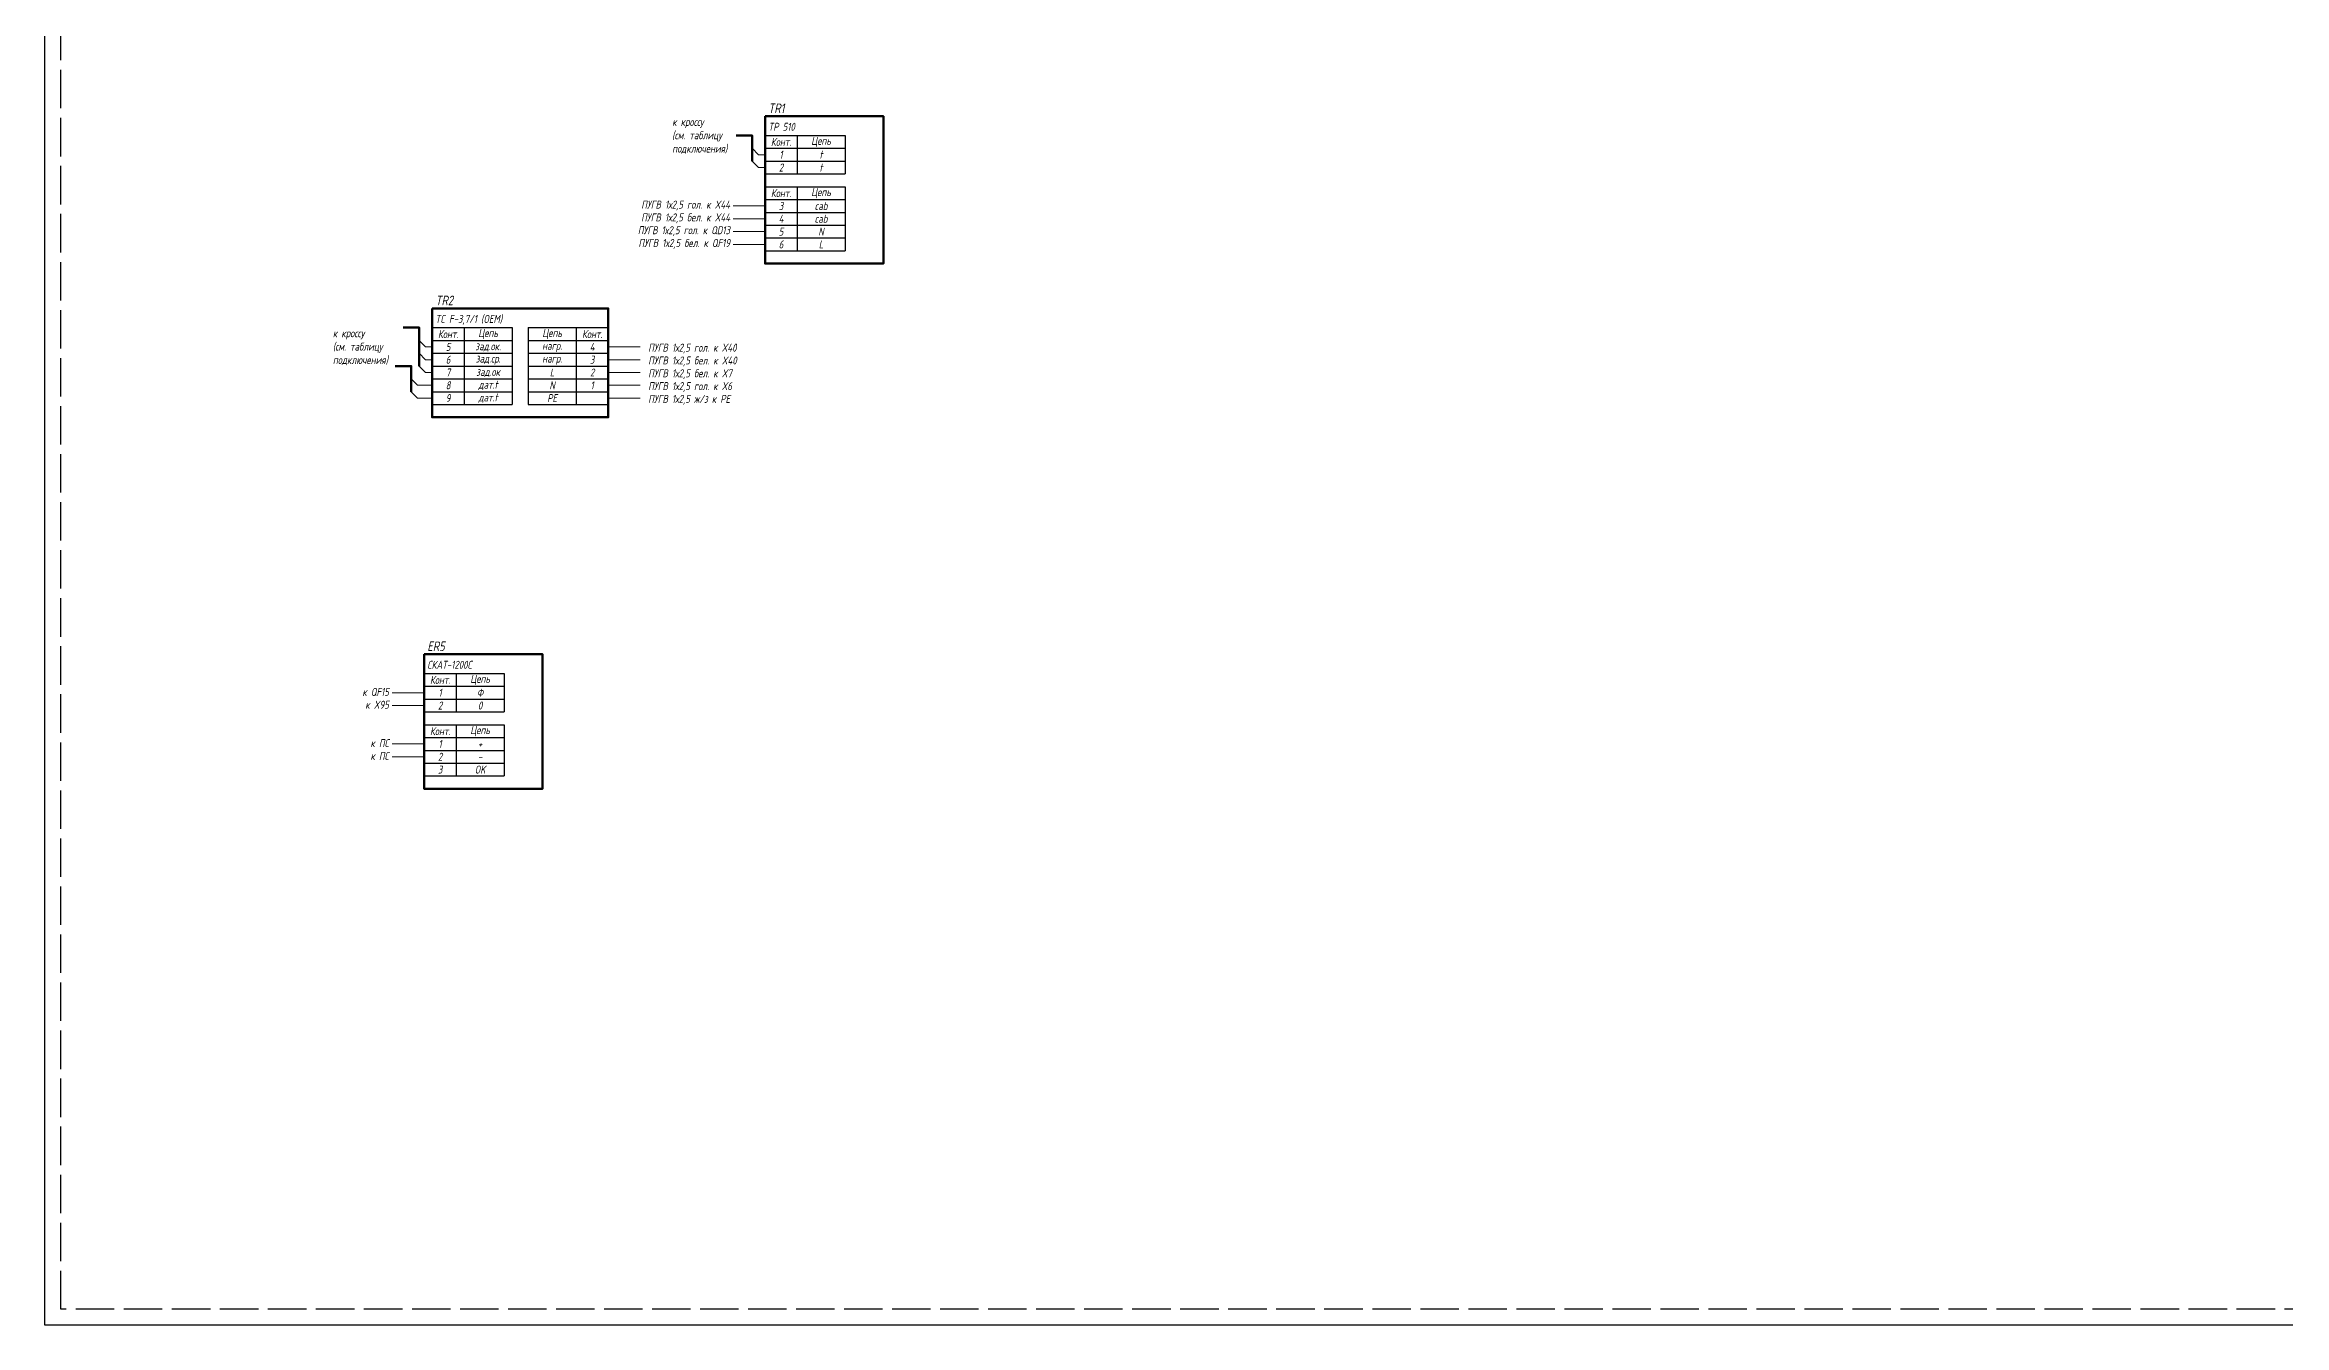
# Model space of a CAD drawing. Header units: millimetres. Extents: x 1708 to 7974, y -337 to 1827.
# Drawn here: x 3698 to 4398, y -337 to 63 of the extents above; entities that cross this region are included whole.
import ezdxf
from ezdxf.enums import TextEntityAlignment as Align

# ---------------------------------------------------------------- set-up
doc = ezdxf.new("R2010")
doc.units = ezdxf.units.MM
doc.linetypes.add('ACAD_ISO02W100', pattern=[15, 12, -3])
doc.layers.add('noprint', color=2, linetype='Continuous', plot=False)
doc.styles.add('textstyle254', font='isocpeui.ttf', dxfattribs={"width": 0.8})
doc.styles.add('textstyle35', font='isocpeui.ttf', dxfattribs={"width": 0.8})
doc.styles.add('textstyle439', font='isocpeui.ttf', dxfattribs={"width": 0.8})
doc.styles.add('textstyle440', font='isocpeui.ttf', dxfattribs={"width": 0.8})
doc.styles.add('textstyle441', font='isocpeui.ttf', dxfattribs={"width": 0.8})
doc.styles.add('textstyle442', font='isocpeui.ttf', dxfattribs={"width": 0.8})
doc.styles.add('textstyle443', font='isocpeui.ttf', dxfattribs={"width": 0.8})
doc.styles.add('textstyle444', font='isocpeui.ttf', dxfattribs={"width": 0.8})
doc.styles.add('textstyle445', font='isocpeui.ttf', dxfattribs={"width": 0.8})
doc.styles.add('textstyle446', font='isocpeui.ttf', dxfattribs={"width": 0.8})
doc.styles.add('textstyle447', font='isocpeui.ttf', dxfattribs={"width": 0.8})
doc.styles.add('textstyle448', font='isocpeui.ttf', dxfattribs={"width": 0.8})
doc.styles.add('textstyle449', font='isocpeui.ttf', dxfattribs={"width": 0.8})
doc.styles.add('textstyle450', font='isocpeui.ttf', dxfattribs={"width": 0.8})
doc.styles.add('textstyle451', font='isocpeui.ttf', dxfattribs={"width": 0.8})
doc.styles.add('textstyle452', font='isocpeui.ttf', dxfattribs={"width": 0.8})
doc.styles.add('textstyle453', font='isocpeui.ttf', dxfattribs={"width": 0.8})
doc.styles.add('textstyle454', font='isocpeui.ttf', dxfattribs={"width": 0.8})
doc.styles.add('textstyle455', font='isocpeui.ttf', dxfattribs={"width": 0.8})
doc.styles.add('textstyle456', font='isocpeui.ttf', dxfattribs={"width": 0.8})
doc.styles.add('textstyle457', font='isocpeui.ttf', dxfattribs={"width": 0.8})
doc.styles.add('textstyle458', font='isocpeui.ttf', dxfattribs={"width": 0.8})
doc.styles.add('textstyle459', font='isocpeui.ttf', dxfattribs={"width": 0.8})
doc.styles.add('textstyle460', font='isocpeui.ttf', dxfattribs={"width": 0.8})
doc.styles.add('ГОСТ-ISOCPEUR', font='isocpeui.ttf', dxfattribs={"width": 0.8})

# ---------------------------------------------------------------- blocks, each defined once
blk = doc.blocks.new('*T172')
at = {"color": 0, "lineweight": -2}
for p, q in [((0, 0), (25, 0)), ((0, 0), (0, -24)), ((0, -4), (25, -4)), ((10, 0), (10, -24)), ((25, 0), (25, -24)), ((0, -8), (25, -8)), ((0, -12), (25, -12)), ((0, -16), (25, -16)), ((0, -20), (25, -20)), ((0, -24), (25, -24))]:
    blk.add_line(p, q, dxfattribs=at)
at = {"char_height": 2.5, "attachment_point": 5}
for s, insert, width, style in [('Конт.', (5, -2), 10, 'textstyle449'), ('{5}', (5, -6), 10, 'textstyle451'), ('{зад.ок.}', (17.5, -6), 15, 'textstyle452'), ('Цепь', (17.5, -2), 15, 'textstyle450'), ('{6}', (5, -10), 10, 'textstyle453'), ('{7}', (5, -14), 10, 'textstyle455'), ('{зад.ср.}', (17.5, -10), 15, 'textstyle454'), ('{зад.ок}', (17.5, -14), 15, 'textstyle456'), ('{8}', (5, -18), 10, 'textstyle457'), ('{9}', (5, -22), 10, 'textstyle459'), ('{дат.t}', (17.5, -18), 15, 'textstyle458'), ('{дат.t}', (17.5, -22), 15, 'textstyle460')]:
    blk.add_mtext(s, dxfattribs=dict(at, insert=insert, width=width, style=style))
blk = doc.blocks.new('*T196')
at = {"color": 0, "linetype": 'ByBlock', "lineweight": -2, "transparency": 16777216}
for p, q in [((0, 0), (25, 0)), ((0, 0), (0, -12)), ((10, 0), (10, -12)), ((0, -4), (25, -4)), ((25, 0), (25, -12)), ((0, -8), (25, -8)), ((0, -12), (25, -12))]:
    blk.add_line(p, q, dxfattribs=at)
at = {"transparency": 16777216, "char_height": 2.5, "attachment_point": 5, "style": 'ГОСТ-ISOCPEUR'}
for s, insert, width in [('Конт.', (5, -2), 10), ('{1}', (5, -6), 10), ('Цепь', (17.5, -2), 15), ('t', (17.5, -6), 15), ('{2}', (5, -10), 10), ('t', (17.5, -10), 15)]:
    blk.add_mtext(s, dxfattribs=dict(at, insert=insert, width=width))
blk = doc.blocks.new('*T197')
at = {"color": 0, "linetype": 'ByBlock', "lineweight": -2, "transparency": 16777216}
for p, q in [((0, 0), (25, 0)), ((0, 0), (0, -20)), ((0, -4), (25, -4)), ((10, 0), (10, -20)), ((25, 0), (25, -20)), ((0, -8), (25, -8)), ((0, -12), (25, -12)), ((0, -16), (25, -16)), ((0, -20), (25, -20))]:
    blk.add_line(p, q, dxfattribs=at)
at = {"transparency": 16777216, "char_height": 2.5, "attachment_point": 5, "style": 'ГОСТ-ISOCPEUR'}
for s, insert, width in [('Конт.', (5, -2), 10), ('3', (5, -6), 10), ('Цепь', (17.5, -2), 15), ('cab', (17.5, -6), 15), ('5', (5, -14), 10), ('4', (5, -10), 10), ('cab', (17.5, -10), 15), ('N', (17.5, -14), 15), ('6', (5, -18), 10), ('L', (17.5, -18), 15)]:
    blk.add_mtext(s, dxfattribs=dict(at, insert=insert, width=width))
blk = doc.blocks.new('*T200')
at = {"color": 0, "linetype": 'ByBlock', "lineweight": -2, "transparency": 16777216}
for p, q in [((0, 0), (25, 0)), ((0, 0), (0, -12)), ((10, 0), (10, -12)), ((25, 0), (25, -12)), ((0, -4), (25, -4)), ((0, -8), (25, -8)), ((0, -12), (25, -12))]:
    blk.add_line(p, q, dxfattribs=at)
at = {"transparency": 16777216, "char_height": 2.5, "attachment_point": 5, "style": 'ГОСТ-ISOCPEUR'}
for s, insert, width in [('Конт.', (5, -2), 10), ('{1}', (5, -6), 10), ('Цепь', (17.5, -2), 15), ('{Ф}', (17.5, -6), 15), ('{2}', (5, -10), 10), ('{0}', (17.5, -10), 15)]:
    blk.add_mtext(s, dxfattribs=dict(at, insert=insert, width=width))
blk = doc.blocks.new('*T201')
at = {"color": 0, "linetype": 'ByBlock', "lineweight": -2, "transparency": 16777216}
for p, q in [((0, 0), (25, 0)), ((0, 0), (0, -16)), ((10, 0), (10, -16)), ((25, 0), (25, -16)), ((0, -4), (25, -4)), ((0, -8), (25, -8)), ((0, -12), (25, -12)), ((0, -16), (25, -16))]:
    blk.add_line(p, q, dxfattribs=at)
at = {"transparency": 16777216, "char_height": 2.5, "attachment_point": 5, "style": 'ГОСТ-ISOCPEUR'}
for s, insert, width in [('Конт.', (5, -2), 10), ('{1}', (5, -6), 10), ('Цепь', (17.5, -2), 15), ('+', (17.5, -6), 15), ('3', (5, -14), 10), ('{2}', (5, -10), 10), ('OK', (17.5, -14), 15), ('-', (17.5, -10), 15)]:
    blk.add_mtext(s, dxfattribs=dict(at, insert=insert, width=width))
blk = doc.blocks.new('к кроссу')
at = {"insert": (0, 0.5), "char_height": 2.5, "attachment_point": 1, "style": 'ГОСТ-ISOCPEUR'}
blk.add_mtext_dynamic_manual_height_columns('к кроссу\\P(см. таблицу подключения)', width=27.5, gutter_width=12.5, heights=[0], dxfattribs=at)

msp = doc.modelspace()

# ---------------------------------------------------------------- linework, layer by layer
at = {"lineweight": 13}
for p, q in [((3923, 12.5), (3913, 12.5)), ((3923, 8.5), (3913, 8.5)), ((3923, 4.5), (3913, 4.5)), ((3923, 0.5), (3913, 0.5)), ((3884, -31.5), (3874, -31.5)), ((3884, -35.5), (3874, -35.5)), ((3884, -39.5), (3874, -39.5)), ((3884, -43.5), (3874, -43.5)), ((3884, -47.5), (3874, -47.5)), ((3816.5, -139.5), (3806.5, -139.5)), ((3816.5, -143.5), (3806.5, -143.5)), ((3816.5, -155.5), (3806.5, -155.5)), ((3816.5, -159.5), (3806.5, -159.5))]:
    msp.add_line(p, q, dxfattribs=at)
at = {"color": 0, "lineweight": -2}
for p, q in [((3849, -25.5), (3874, -25.5)), ((3849, -25.5), (3849, -49.5)), ((3864, -25.5), (3864, -49.5)), ((3874, -25.5), (3874, -45.5)), ((3849, -29.5), (3874, -29.5)), ((3849, -33.5), (3874, -33.5)), ((3849, -37.5), (3874, -37.5)), ((3849, -41.5), (3874, -41.5)), ((3849, -45.5), (3874, -45.5)), ((3849, -49.5), (3874, -49.5))]:
    msp.add_line(p, q, dxfattribs=at)
at = {"lineweight": 70}
for points in [[(3923, 40.5), (3923, -5.5), (3960, -5.5), (3960, 40.5)], [(3819, -19.5), (3819, -53.5), (3874, -53.5), (3874, -19.5)], [(3816.5, -127.5), (3816.5, -169.5), (3853.5, -169.5), (3853.5, -127.5)]]:
    msp.add_lwpolyline(points, close=True, dxfattribs=at)
at = {"lineweight": 50, "flags": 128}
for points in [[(3919, 26.5), (3919, 34.5), (3914, 34.5)], [(3815, -37.5), (3815, -25.5), (3810, -25.5)], [(3812.5, -45.5), (3812.5, -37.5), (3807.5, -37.5)]]:
    msp.add_lwpolyline(points, dxfattribs=at)
at = {"lineweight": 13}
for points in [[(3922.95, 28.5), (3920.95, 28.5), (3918.95, 30.5)], [(3922.95, 24.5), (3920.95, 24.5), (3918.95, 26.5)], [(3818.95, -31.5), (3816.95, -31.5), (3814.95, -29.5)], [(3818.95, -35.5), (3816.95, -35.5), (3814.95, -33.5)], [(3819, -43.5), (3814.45, -43.5), (3812.45, -41.5)], [(3818.95, -39.5), (3816.95, -39.5), (3814.95, -37.5)], [(3819, -47.5), (3814.45, -47.5), (3812.45, -45.5)]]:
    msp.add_lwpolyline(points, dxfattribs=at)
at = {"layer": 'noprint'}
msp.add_lwpolyline([(3698, 473.16), (4814.72, 473.16), (4814.72, 466.16), (4824.72, 466.16), (4824.72, -282), (4639.72, -282), (4639.72, -337), (3698, -337)], close=True, dxfattribs=at)
at = {"layer": 'noprint', "linetype": 'ACAD_ISO02W100'}
msp.add_lwpolyline([(3703, 468.16), (4809.72, 468.16), (4809.72, 461.16), (4819.72, 461.16), (4819.72, -277), (4634.72, -277), (4634.72, -332), (3703, -332)], close=True, dxfattribs=at)

# ---------------------------------------------------------------- block references
for name, p in [('к кроссу', (3894, 39.5)), ('*T196', (3923, 34.5)), ('*T197', (3923, 18.5)), ('к кроссу', (3788, -26.5)), ('*T172', (3819, -25.5)), ('*T200', (3816.5, -133.5)), ('*T201', (3816.5, -149.5))]:
    msp.add_blockref(name, p)

# ---------------------------------------------------------------- texts
at = {"width": 0.8}
for s, height, style, p in [('TR1', 3, 'ГОСТ-ISOCPEUR', (3924, 41.5)), ('TP 510', 2.5, 'ГОСТ-ISOCPEUR', (3924, 35.97)), ('TR2', 3, 'ГОСТ-ISOCPEUR', (3820.05, -18.5)), ('TC F-3,7/1 (OEM)', 2.5, 'textstyle35', (3820, -24.03)), ('ПУГВ 1х2,5 гол. к X40', 2.5, 'textstyle254', (3886.5, -33)), ('ПУГВ 1х2,5 бел. к X40', 2.5, 'textstyle254', (3886.5, -37)), ('ПУГВ 1х2,5 бел. к X7', 2.5, 'textstyle254', (3886.5, -41)), ('ПУГВ 1х2,5 гол. к X6', 2.5, 'textstyle254', (3886.5, -45)), ('ПУГВ 1х2,5 ж/з к PE', 2.5, 'textstyle254', (3886.5, -49)), ('ER5', 3, 'ГОСТ-ISOCPEUR', (3817.5, -126.5)), ('СКАТ-1200С', 2.5, 'ГОСТ-ISOCPEUR', (3817.5, -132.03))]:
    msp.add_text(s, height=height, dxfattribs=dict(at, style=style)).set_placement(p)
at = {"style": 'textstyle254', "width": 0.8}
for s, p in [('ПУГВ 1х2,5 гол. к X44', (3912.08, 11.68)), ('ПУГВ 1х2,5 бел. к X44', (3912.08, 7.68)), ('ПУГВ 1х2,5 гол. к QD13', (3912.08, 3.68)), ('ПУГВ 1х2,5 бел. к QF19', (3912.08, -0.32)), ('к QF15', (3805.5, -140.5)), ('к X95', (3805.5, -144.5)), ('к ПС', (3805.5, -156.5)), ('к ПС', (3805.5, -160.5))]:
    msp.add_text(s, height=2.5, dxfattribs=at).set_placement(p, align=Align.RIGHT)
at = {"char_height": 2.5, "attachment_point": 5}
for s, insert, width, style in [('Цепь', (3856.5, -27.5), 15, 'textstyle439'), ('Конт.', (3869, -27.5), 10, 'textstyle440'), ('{нагр.}', (3856.5, -31.5), 15, 'textstyle441'), ('{нагр.}', (3856.5, -35.5), 15, 'textstyle443'), ('{3}', (3869, -35.5), 10, 'textstyle444'), ('{4}', (3869, -31.5), 10, 'textstyle442'), ('{L}', (3856.5, -39.5), 15, 'textstyle445'), ('{2}', (3869, -39.5), 10, 'textstyle446'), ('PE', (3856.5, -47.5), 15, 'textstyle447'), ('{N}', (3856.5, -43.5), 15, 'textstyle447'), ('{1}', (3869, -43.5), 10, 'textstyle448')]:
    msp.add_mtext(s, dxfattribs=dict(at, insert=insert, width=width, style=style))

doc.saveas('drawing.dxf')
